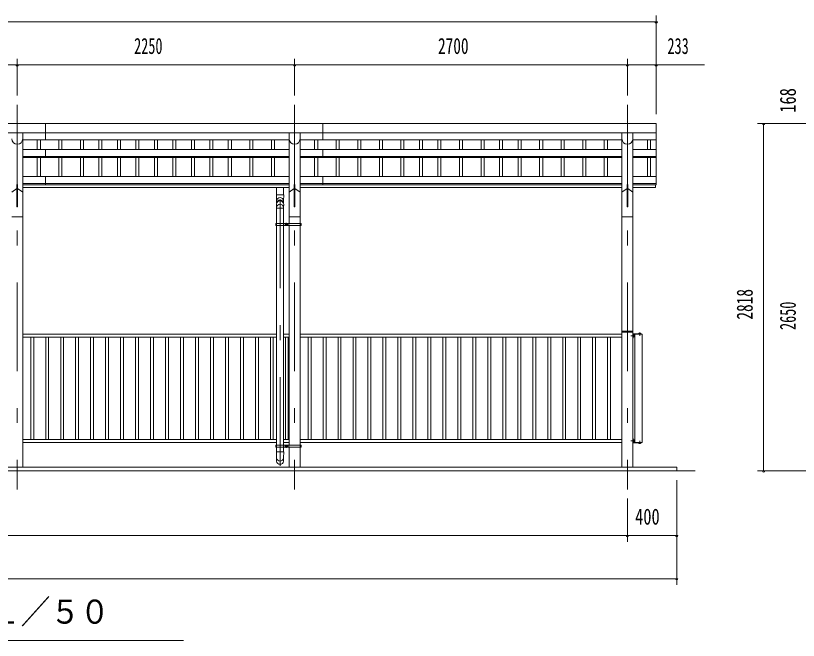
# Model space of a CAD drawing. Units: millimetres, scale not verified. Extents: x -26656 to 26658, y -10500 to 10500.
# Drawn here: x 4023 to 10372, y 420 to 5489 of the extents above; entities that cross this region are included whole.
import ezdxf
from ezdxf.enums import TextEntityAlignment as Align

# ---------------------------------------------------------------- set-up
doc = ezdxf.new("R2010")
doc.units = ezdxf.units.MM
doc.header["$LTSCALE"] = 60
doc.linetypes.add('USER3', pattern=[24, 12, -5, 2, -5])
for name, color, linetype, lineweight in [('0-2_1-05BOLD', 7, 'Continuous', 18), ('0-3_1-25CENTER', 3, 'USER3', 18), ('0-4_1-45THIN', 4, 'Continuous', 18), ('0-5_1-55DIM', 3, 'Continuous', 18)]:
    doc.layers.add(name, color=color, linetype=linetype, lineweight=lineweight)
doc.styles.add('ＭＳ ゴシック', font='')
doc.styles.get('ＭＳ ゴシック').set_extended_font_data('MS Gothic')

msp = doc.modelspace()

# ---------------------------------------------------------------- linework, layer by layer
at = {"layer": '0-2_1-05BOLD'}
for p, q in [((9218.91, 4614.67), (-1447.09, 4614.67)), ((4265.92, 4614.67), (4265.92, 4482.27)), ((6515.92, 4614.67), (6515.92, 4482.27)), ((9218.91, 4614.67), (9218.91, 4115.47)), ((-1447.09, 4537.52), (9218.91, 4537.52)), ((4080.46, 4537.52), (4080.46, 1824.67)), ((6241.36, 4537.52), (6241.36, 3802.67)), ((6330.46, 4537.52), (6330.46, 3802.67)), ((8941.36, 4537.52), (8941.36, 1824.67)), ((9030.46, 4537.52), (9030.46, 1824.67)), ((6241.36, 4482.27), (4080.46, 4482.27)), ((8941.36, 4482.27), (6330.46, 4482.27)), ((9030.46, 4482.27), (9218.91, 4482.27)), ((4080.46, 4402.96), (6241.36, 4402.96)), ((4265.92, 4402.96), (4265.92, 4337.03)), ((6330.46, 4402.96), (8941.36, 4402.96)), ((6515.92, 4402.96), (6515.92, 4337.03)), ((9030.46, 4402.96), (9218.91, 4402.96)), ((4080.46, 4345.26), (6241.36, 4345.26)), ((4080.46, 4337.03), (6241.36, 4337.03)), ((6330.46, 4345.26), (8941.36, 4345.26)), ((6330.46, 4337.03), (8941.36, 4337.03)), ((9030.46, 4345.26), (9218.91, 4345.26)), ((9030.46, 4337.03), (9218.91, 4337.03)), ((6241.36, 4182.45), (4080.46, 4182.45)), ((6241.36, 4127.34), (4080.46, 4127.34)), ((4265.92, 4182.45), (4265.92, 4115.47)), ((8941.36, 4182.45), (6330.46, 4182.45)), ((8941.36, 4127.34), (6330.46, 4127.34)), ((6515.92, 4182.45), (6515.92, 4115.47)), ((9030.46, 4182.45), (9218.91, 4182.45)), ((9030.46, 4127.34), (9218.91, 4127.34)), ((3991.36, 4057.25), (4033.66, 4085.19)), ((4033.66, 4117.89), (4033.66, 3937.25)), ((4038.16, 4117.89), (4033.66, 4117.89)), ((4038.16, 4117.89), (4038.16, 3937.25)), ((4038.16, 4085.19), (4080.46, 4057.25)), ((6241.36, 4115.47), (4080.46, 4115.47)), ((6241.36, 4094.67), (4080.46, 4094.67)), ((6140.41, 4035.05), (6140.41, 4094.67)), ((6195.41, 4035.05), (6195.41, 4094.67)), ((6283.66, 4085.19), (6241.36, 4057.25)), ((6283.66, 4117.89), (6283.66, 3937.25)), ((6283.66, 4117.89), (6288.16, 4117.89)), ((6288.16, 4117.89), (6288.16, 3937.25)), ((6330.46, 4057.25), (6288.16, 4085.19)), ((8941.36, 4115.47), (6330.46, 4115.47)), ((8941.36, 4094.67), (6330.46, 4094.67)), ((8941.36, 4057.25), (8983.66, 4085.19)), ((8988.16, 4117.89), (8988.16, 3937.25)), ((8988.16, 4085.19), (9030.46, 4057.25)), ((9030.46, 4115.47), (9218.91, 4115.47)), ((9030.46, 4094.67), (9213.91, 4094.67)), ((9213.91, 4115.47), (9213.91, 4094.67)), ((6197.41, 4035.05), (6138.41, 4035.05)), ((4038.16, 3937.25), (4033.66, 3937.25)), ((6138.41, 3958.18), (6140.41, 3932.34)), ((6197.4, 3958.31), (6195.41, 3932.34)), ((6283.66, 3937.25), (6288.16, 3937.25)), ((8988.16, 3937.25), (8983.66, 3937.25)), ((6140.41, 3932.34), (6140.41, 3802.67)), ((6140.41, 3925.4), (6195.41, 3925.4)), ((6195.41, 3802.67), (6195.41, 3932.34)), ((4080.46, 3856.67), (3991.36, 3856.67)), ((6241.36, 3856.67), (6330.46, 3856.67)), ((9030.46, 3856.67), (8941.36, 3856.67)), ((6132.71, 3802.67), (6132.71, 3786.67)), ((6338.16, 3802.67), (6132.71, 3802.67)), ((6138.81, 3794.67), (6132.71, 3794.67)), ((6138.81, 3802.67), (6138.81, 3786.67)), ((6140.41, 3786.67), (6140.41, 2002.67)), ((6195.41, 3786.67), (6195.41, 2002.67)), ((6197.01, 3802.67), (6197.01, 3786.67)), ((6218.39, 3788.9), (6213.39, 3791.78)), ((6223.39, 3791.78), (6218.39, 3788.9)), ((6223.39, 3797.56), (6223.39, 3791.78)), ((6239.76, 3802.67), (6239.76, 3786.67)), ((6241.36, 3786.67), (6241.36, 2002.67)), ((6330.46, 3786.67), (6330.46, 2002.67)), ((6332.06, 3802.67), (6332.06, 3786.67)), ((6338.16, 3794.67), (6332.06, 3794.67)), ((8944.36, 2927.67), (9027.46, 2927.67)), ((6140.41, 2904.67), (4080.46, 2904.67)), ((6140.41, 2879.67), (4080.46, 2879.67)), ((6241.36, 2904.67), (6195.41, 2904.67)), ((6241.36, 2879.67), (6195.41, 2879.67)), ((8941.36, 2904.67), (6330.46, 2904.67)), ((8941.36, 2879.67), (6330.46, 2879.67)), ((8941.36, 2919.67), (9030.46, 2919.67)), ((9030.46, 2872.87), (9033.66, 2872.87)), ((9033.66, 2903.67), (9033.66, 2872.87)), ((9035.26, 2898.17), (9033.66, 2898.17)), ((9035.26, 2881.17), (9033.66, 2881.17)), ((9106.66, 2904.67), (9034.66, 2904.67)), ((9035.26, 2898.17), (9035.26, 2881.17)), ((9037.26, 2897.47), (9035.26, 2897.47)), ((9037.26, 2889.67), (9035.26, 2891.67)), ((9035.26, 2889.67), (9037.26, 2887.67)), ((9042.07, 2893.42), (9037.26, 2893.42)), ((9042.07, 2885.92), (9037.26, 2885.92)), ((9042.07, 2882.16), (9037.26, 2882.16)), ((9042.76, 2883.37), (9042.07, 2882.16)), ((9042.76, 2895.97), (9042.76, 2883.37)), ((9046.66, 2024.67), (9046.66, 2904.67)), ((9079.21, 2909.47), (9091.71, 2909.47)), ((9079.21, 2909.47), (9079.21, 2907.87)), ((9080.56, 2913.47), (9079.69, 2912.97)), ((9079.69, 2912.97), (9079.69, 2909.47)), ((9082.57, 2912.97), (9082.57, 2909.47)), ((9088.35, 2912.97), (9088.35, 2909.47)), ((9091.71, 2909.47), (9091.71, 2907.87)), ((9106.66, 2024.67), (9106.66, 2904.67)), ((6140.41, 2049.67), (4080.46, 2049.67)), ((6241.36, 2049.67), (6195.41, 2049.67)), ((8941.36, 2049.67), (6330.46, 2049.67)), ((9030.46, 2056.47), (9033.66, 2056.47)), ((9033.66, 2025.67), (9033.66, 2056.47)), ((9035.26, 2048.17), (9033.66, 2048.17)), ((9035.26, 2031.17), (9035.26, 2048.17)), ((9035.26, 2039.67), (9037.26, 2041.67)), ((9037.26, 2039.67), (9035.26, 2037.67)), ((9037.26, 2031.87), (9035.26, 2031.87)), ((9042.07, 2047.18), (9037.26, 2047.18)), ((9042.07, 2043.42), (9037.26, 2043.42)), ((9042.07, 2035.92), (9037.26, 2035.92)), ((9042.76, 2045.97), (9042.07, 2047.18)), ((9042.76, 2033.37), (9042.76, 2045.97)), ((6140.41, 2024.67), (4080.46, 2024.67)), ((6132.71, 2002.67), (6132.71, 1986.67)), ((6338.16, 2002.67), (6132.71, 2002.67)), ((6138.81, 1994.67), (6132.71, 1994.67)), ((6338.16, 1986.67), (6132.71, 1986.67)), ((6138.81, 2002.67), (6138.81, 1986.67)), ((6140.41, 1986.67), (6140.41, 1949.76)), ((6241.36, 2024.67), (6195.41, 2024.67)), ((6195.41, 1986.67), (6195.41, 1949.76)), ((6197.01, 2002.67), (6197.01, 1986.67)), ((6213.39, 1997.56), (6213.39, 1991.78)), ((6218.39, 1988.9), (6213.39, 1991.78)), ((6223.39, 1991.78), (6218.39, 1988.9)), ((6223.39, 1997.56), (6223.39, 1991.78)), ((6239.76, 2002.67), (6239.76, 1986.67)), ((6241.36, 1986.67), (6241.36, 1824.67)), ((8941.36, 2024.67), (6330.46, 2024.67)), ((6330.46, 1986.67), (6330.46, 1824.67)), ((6332.06, 2002.67), (6332.06, 1986.67)), ((6338.16, 1994.67), (6332.06, 1994.67)), ((6338.16, 2002.67), (6338.16, 1986.67)), ((9035.26, 2031.17), (9033.66, 2031.17)), ((9106.66, 2024.67), (9034.66, 2024.67)), ((9079.21, 2019.87), (9079.21, 2021.47)), ((9079.21, 2019.87), (9091.71, 2019.87)), ((9079.69, 2016.38), (9079.69, 2019.87)), ((9080.56, 2015.87), (9079.69, 2016.38)), ((9082.57, 2016.38), (9082.57, 2019.87)), ((9088.35, 2016.38), (9088.35, 2019.87)), ((9091.71, 2019.87), (9091.71, 2021.47)), ((6197.41, 1949.76), (6138.41, 1949.76)), ((6140.41, 1900.1), (6138.41, 1949.76)), ((6197.41, 1949.76), (6195.41, 1900.1)), ((6140.41, 1874.26), (6140.41, 1900.1)), ((6195.41, 1900.1), (6195.41, 1874.26)), ((9535.91, 1794.67), (-1764.09, 1794.67)), ((9385.91, 1824.67), (9385.91, 1794.67))]:
    msp.add_line(p, q, dxfattribs=at)
for points in [[(8988.16, 4117.89), (8983.66, 4117.89), (8983.66, 3937.25)], [(6140.41, 3967.29), (6140.41, 3985.38), (6138.41, 4035.05)], [(6197.41, 4035.05), (6195.41, 3985.38), (6195.41, 3967.28)], [(6338.16, 3802.67), (6338.16, 3786.67), (6132.71, 3786.67)], [(6223.39, 3797.56), (6218.39, 3800.44), (6213.39, 3797.56), (6213.39, 3791.78)], [(9034.66, 2907.87), (9100.46, 2907.87), (9100.46, 2904.67)], [(9037.26, 2897.47), (9037.26, 2881.87), (9035.26, 2881.87)], [(9042.76, 2895.97), (9042.07, 2897.18), (9037.26, 2897.18)], [(9080.56, 2913.47), (9090.36, 2913.47), (9091.24, 2912.97), (9091.24, 2909.47)], [(9037.26, 2031.87), (9037.26, 2047.47), (9035.26, 2047.47)], [(9042.76, 2033.37), (9042.07, 2032.17), (9037.26, 2032.17)], [(6223.39, 1997.56), (6218.39, 2000.44), (6213.39, 1997.56)], [(9034.66, 2021.47), (9100.46, 2021.47), (9100.46, 2024.67)], [(9080.56, 2015.87), (9090.36, 2015.87), (9091.24, 2016.38), (9091.24, 2019.87)], [(9385.91, 1824.67), (-1614.09, 1824.67), (-1614.09, 1794.67)]]:
    msp.add_lwpolyline(points, dxfattribs=at)
for centre, radius in [((6218.39, 3794.67), 6.25), ((6218.39, 3794.67), 4.9), ((6218.39, 1994.67), 6.25), ((6218.39, 1994.67), 4.9)]:
    msp.add_circle(centre, radius, dxfattribs=at)
for centre, radius, start, end in [((4035.91, 4489.22), 44.55, 180, 0), ((6285.91, 4489.22), 44.55, 180, 0), ((8985.91, 4489.22), 44.55, 180, 0), ((6167.91, 3985.68), 27.55, 3.55867, 176.44133), ((6167.91, 3956.47), 29.55, 3.56303, 176.43697), ((6167.91, 3964.98), 27.55, 3.55867, 176.44133), ((6167.91, 3931.36), 27.55, 3.55867, 176.44133), ((8944.36, 2924.67), 3, 90, 180), ((9027.46, 2924.67), 3, 0, 90), ((9034.66, 2903.67), 4.2, 90, 180), ((9034.66, 2903.67), 1, 90, 180), ((9032.3, 2889.67), 10.46, 338.97459, 21.0237), ((9039.89, 2895.3), 2.88, 319.27318, 360), ((9039.89, 2884.04), 2.88, 0, 40.72682), ((9081.13, 2911.15), 2.32, 51.46857, 90), ((9085.46, 2904.96), 8.51, 70.17088, 109.83133), ((9089.79, 2911.15), 2.32, 90, 128.54623), ((9032.3, 2039.67), 10.46, 338.9763, 21.02541), ((9039.89, 2045.3), 2.88, 319.27318, 360), ((9039.89, 2034.04), 2.88, 0, 40.72682), ((9034.66, 2025.67), 4.2, 180, 270), ((9034.66, 2025.67), 1, 180, 270), ((9081.13, 2018.19), 2.32, 270, 308.53143), ((9085.46, 2024.38), 8.51, 250.16867, 289.82912), ((9089.79, 2018.19), 2.32, 231.45377, 270), ((6167.91, 1901.08), 27.55, 183.55867, 356.44133), ((6167.91, 1875.97), 27.55, 183.56303, 356.43697)]:
    msp.add_arc(centre, radius, start, end, dxfattribs=at)
at = {"layer": '0-3_1-25CENTER'}
for p, q in [((4035.91, 4764.67), (4035.91, 1644.67)), ((6285.91, 4764.67), (6285.91, 1644.67)), ((8985.91, 4764.67), (8985.91, 1644.67)), ((6167.91, 1836.31), (6167.91, 4094.67)), ((6230.89, 3794.67), (6205.89, 3794.67)), ((6218.39, 3807.17), (6218.39, 3782.17)), ((9046.77, 2889.67), (9014.86, 2889.67)), ((9085.46, 2916.38), (9085.46, 2890.19)), ((9046.77, 2039.67), (9014.86, 2039.67)), ((9085.46, 2012.96), (9085.46, 2039.15)), ((6230.89, 1994.67), (6205.89, 1994.67)), ((6218.39, 2007.17), (6218.39, 1982.17))]:
    msp.add_line(p, q, dxfattribs=at)
at = {"layer": '0-4_1-45THIN'}
for p, q in [((4198.42, 4482.27), (4198.42, 4402.96)), ((4223.42, 4482.27), (4223.42, 4402.96)), ((4373.42, 4482.27), (4373.42, 4402.96)), ((4398.42, 4482.27), (4398.42, 4402.96)), ((4548.42, 4482.27), (4548.42, 4402.96)), ((4573.42, 4482.27), (4573.42, 4402.96)), ((4698.42, 4482.27), (4698.42, 4402.96)), ((4723.42, 4482.27), (4723.42, 4402.96)), ((4848.42, 4482.27), (4848.42, 4402.96)), ((4873.42, 4482.27), (4873.42, 4402.96)), ((4998.42, 4482.27), (4998.42, 4402.96)), ((5023.42, 4482.27), (5023.42, 4402.96)), ((5148.42, 4482.27), (5148.42, 4402.96)), ((5173.42, 4482.27), (5173.42, 4402.96)), ((5298.42, 4482.27), (5298.42, 4402.96)), ((5323.42, 4482.27), (5323.42, 4402.96)), ((5448.42, 4482.27), (5448.42, 4402.96)), ((5473.42, 4482.27), (5473.42, 4402.96)), ((5598.42, 4482.27), (5598.42, 4402.96)), ((5623.42, 4482.27), (5623.42, 4402.96)), ((5748.41, 4482.27), (5748.41, 4402.96)), ((5773.42, 4482.27), (5773.42, 4402.96)), ((5923.41, 4482.27), (5923.41, 4402.96)), ((5948.42, 4482.27), (5948.42, 4402.96)), ((6098.42, 4482.27), (6098.42, 4402.96)), ((6123.42, 4482.27), (6123.42, 4402.96)), ((6448.41, 4482.27), (6448.41, 4402.96)), ((6473.42, 4482.27), (6473.42, 4402.96)), ((6623.41, 4482.27), (6623.41, 4402.96)), ((6648.41, 4482.27), (6648.41, 4402.96)), ((6798.41, 4482.27), (6798.41, 4402.96)), ((6823.41, 4482.27), (6823.41, 4402.96)), ((6973.41, 4482.27), (6973.41, 4402.96)), ((6998.41, 4482.27), (6998.41, 4402.96)), ((7148.41, 4482.27), (7148.41, 4402.96)), ((7173.41, 4482.27), (7173.41, 4402.96)), ((7298.41, 4482.27), (7298.41, 4402.96)), ((7323.41, 4482.27), (7323.41, 4402.96)), ((7448.41, 4482.27), (7448.41, 4402.96)), ((7473.41, 4482.27), (7473.41, 4402.96)), ((7623.41, 4482.27), (7623.41, 4402.96)), ((7648.42, 4482.27), (7648.42, 4402.96)), ((7798.41, 4482.27), (7798.41, 4402.96)), ((7823.41, 4482.27), (7823.41, 4402.96)), ((7948.42, 4482.27), (7948.42, 4402.96)), ((7973.42, 4482.27), (7973.42, 4402.96)), ((8098.41, 4482.27), (8098.41, 4402.96)), ((8123.41, 4482.27), (8123.41, 4402.96)), ((8273.42, 4482.27), (8273.42, 4402.96)), ((8298.42, 4482.27), (8298.42, 4402.96)), ((8448.41, 4482.27), (8448.41, 4402.96)), ((8473.42, 4482.27), (8473.42, 4402.96)), ((8623.41, 4482.27), (8623.41, 4402.96)), ((8648.42, 4482.27), (8648.42, 4402.96)), ((8798.41, 4482.27), (8798.41, 4402.96)), ((8823.42, 4482.27), (8823.42, 4402.96)), ((9148.41, 4482.27), (9148.41, 4402.96)), ((9173.41, 4482.27), (9173.41, 4402.96)), ((4198.42, 4337.03), (4198.42, 4182.45)), ((4223.42, 4337.03), (4223.42, 4182.45)), ((4373.42, 4337.03), (4373.42, 4182.45)), ((4398.42, 4337.03), (4398.42, 4182.45)), ((4548.42, 4337.03), (4548.42, 4182.45)), ((4573.42, 4337.03), (4573.42, 4182.45)), ((4698.42, 4337.03), (4698.42, 4182.45)), ((4723.42, 4337.03), (4723.42, 4182.45)), ((4848.42, 4337.03), (4848.42, 4182.45)), ((4873.42, 4337.03), (4873.42, 4182.45)), ((4998.42, 4337.03), (4998.42, 4182.45)), ((5023.42, 4337.03), (5023.42, 4182.45)), ((5148.42, 4337.03), (5148.42, 4182.45)), ((5173.42, 4337.03), (5173.42, 4182.45)), ((5298.42, 4337.03), (5298.42, 4182.45)), ((5323.42, 4337.03), (5323.42, 4182.45)), ((5448.42, 4337.03), (5448.42, 4182.45)), ((5473.42, 4337.03), (5473.42, 4182.45)), ((5598.42, 4337.03), (5598.42, 4182.45)), ((5623.42, 4337.03), (5623.42, 4182.45)), ((5748.41, 4337.03), (5748.41, 4182.45)), ((5773.42, 4337.03), (5773.42, 4182.45)), ((5923.41, 4337.03), (5923.41, 4182.45)), ((5948.42, 4337.03), (5948.42, 4182.45)), ((6098.42, 4337.03), (6098.42, 4182.45)), ((6123.42, 4337.03), (6123.42, 4182.45)), ((6448.41, 4337.03), (6448.41, 4182.45)), ((6473.42, 4337.03), (6473.42, 4182.45)), ((6623.41, 4337.03), (6623.41, 4182.45)), ((6648.41, 4337.03), (6648.41, 4182.45)), ((6798.41, 4337.03), (6798.41, 4182.45)), ((6823.41, 4337.03), (6823.41, 4182.45)), ((6973.41, 4337.03), (6973.41, 4182.45)), ((6998.41, 4337.03), (6998.41, 4182.45)), ((7148.41, 4337.03), (7148.41, 4182.45)), ((7173.41, 4337.03), (7173.41, 4182.45)), ((7298.41, 4337.03), (7298.41, 4182.45)), ((7323.41, 4337.03), (7323.41, 4182.45)), ((7448.41, 4337.03), (7448.41, 4182.45)), ((7473.41, 4337.03), (7473.41, 4182.45)), ((7623.41, 4337.03), (7623.41, 4182.45)), ((7648.42, 4337.03), (7648.42, 4182.45)), ((7798.41, 4337.03), (7798.41, 4182.45)), ((7823.41, 4337.03), (7823.41, 4182.45)), ((7948.42, 4337.03), (7948.42, 4182.45)), ((7973.42, 4337.03), (7973.42, 4182.45)), ((8098.41, 4337.03), (8098.41, 4182.45)), ((8123.41, 4337.03), (8123.41, 4182.45)), ((8273.42, 4337.03), (8273.42, 4182.45)), ((8298.42, 4337.03), (8298.42, 4182.45)), ((8448.41, 4337.03), (8448.41, 4182.45)), ((8473.42, 4337.03), (8473.42, 4182.45)), ((8623.41, 4337.03), (8623.41, 4182.45)), ((8648.42, 4337.03), (8648.42, 4182.45)), ((8798.41, 4337.03), (8798.41, 4182.45)), ((8823.42, 4337.03), (8823.42, 4182.45)), ((9148.41, 4337.03), (9148.41, 4182.45)), ((9173.41, 4337.03), (9173.41, 4182.45)), ((4145.41, 2879.67), (4145.41, 2049.67)), ((4169.41, 2879.67), (4169.41, 2049.67)), ((4266.91, 2879.67), (4266.91, 2049.67)), ((4290.91, 2879.67), (4290.91, 2049.67)), ((4388.41, 2879.67), (4388.41, 2049.67)), ((4412.41, 2879.67), (4412.41, 2049.67)), ((4509.91, 2879.67), (4509.91, 2049.67)), ((4533.91, 2879.67), (4533.91, 2049.67)), ((4631.42, 2879.67), (4631.42, 2049.67)), ((4655.41, 2879.67), (4655.41, 2049.67)), ((4752.91, 2879.67), (4752.91, 2049.67)), ((4776.91, 2879.67), (4776.91, 2049.67)), ((4874.41, 2879.67), (4874.41, 2049.67)), ((4898.41, 2879.67), (4898.41, 2049.67)), ((4995.91, 2879.67), (4995.91, 2049.67)), ((5019.91, 2879.67), (5019.91, 2049.67)), ((5117.41, 2879.67), (5117.41, 2049.67)), ((5141.41, 2879.67), (5141.41, 2049.67)), ((5238.91, 2879.67), (5238.91, 2049.67)), ((5262.91, 2879.67), (5262.91, 2049.67)), ((5360.41, 2879.67), (5360.41, 2049.67)), ((5384.41, 2879.67), (5384.41, 2049.67)), ((5481.91, 2879.67), (5481.91, 2049.67)), ((5505.91, 2879.67), (5505.91, 2049.67)), ((5603.41, 2879.67), (5603.41, 2049.67)), ((5627.41, 2879.67), (5627.41, 2049.67)), ((5724.91, 2879.67), (5724.91, 2049.67)), ((5748.91, 2879.67), (5748.91, 2049.67)), ((5846.41, 2879.67), (5846.41, 2049.67)), ((5870.41, 2879.67), (5870.41, 2049.67)), ((5967.91, 2879.67), (5967.91, 2049.67)), ((5991.91, 2879.67), (5991.91, 2049.67)), ((6089.41, 2879.67), (6089.41, 2049.67)), ((6113.41, 2879.67), (6113.41, 2049.67)), ((6210.91, 2879.67), (6210.91, 2049.67)), ((6234.91, 2879.67), (6234.91, 2049.67)), ((6395.41, 2879.67), (6395.41, 2049.67)), ((6419.41, 2879.67), (6419.41, 2049.67)), ((6516.91, 2879.67), (6516.91, 2049.67)), ((6540.91, 2879.67), (6540.91, 2049.67)), ((6638.41, 2879.67), (6638.41, 2049.67)), ((6662.41, 2879.67), (6662.41, 2049.67)), ((6759.91, 2879.67), (6759.91, 2049.67)), ((6783.91, 2879.67), (6783.91, 2049.67)), ((6881.41, 2879.67), (6881.41, 2049.67)), ((6905.41, 2879.67), (6905.41, 2049.67)), ((7002.91, 2879.67), (7002.91, 2049.67)), ((7026.91, 2879.67), (7026.91, 2049.67)), ((7124.41, 2879.67), (7124.41, 2049.67)), ((7148.41, 2879.67), (7148.41, 2049.67)), ((7245.91, 2879.67), (7245.91, 2049.67)), ((7269.91, 2879.67), (7269.91, 2049.67)), ((7367.41, 2879.67), (7367.41, 2049.67)), ((7391.41, 2879.67), (7391.41, 2049.67)), ((7488.91, 2879.67), (7488.91, 2049.67)), ((7512.91, 2879.67), (7512.91, 2049.67)), ((7610.41, 2879.67), (7610.41, 2049.67)), ((7634.41, 2879.67), (7634.41, 2049.67)), ((7731.91, 2879.67), (7731.91, 2049.67)), ((7755.91, 2879.67), (7755.91, 2049.67)), ((7853.41, 2879.67), (7853.41, 2049.67)), ((7877.41, 2879.67), (7877.41, 2049.67)), ((7974.91, 2879.67), (7974.91, 2049.67)), ((7998.91, 2879.67), (7998.91, 2049.67)), ((8096.41, 2879.67), (8096.41, 2049.67)), ((8120.41, 2879.67), (8120.41, 2049.67)), ((8217.91, 2879.67), (8217.91, 2049.67)), ((8241.91, 2879.67), (8241.91, 2049.67)), ((8339.41, 2879.67), (8339.41, 2049.67)), ((8363.41, 2879.67), (8363.41, 2049.67)), ((8460.91, 2879.67), (8460.91, 2049.67)), ((8484.91, 2879.67), (8484.91, 2049.67)), ((8582.41, 2879.67), (8582.41, 2049.67)), ((8606.41, 2879.67), (8606.41, 2049.67)), ((8703.91, 2879.67), (8703.91, 2049.67)), ((8727.91, 2879.67), (8727.91, 2049.67)), ((8825.41, 2879.67), (8825.41, 2049.67)), ((8849.41, 2879.67), (8849.41, 2049.67))]:
    msp.add_line(p, q, dxfattribs=at)
at = {"layer": '0-5_1-55DIM'}
for p, q in [((9218.91, 4689.67), (9218.91, 5488.67)), ((-1447.09, 5438.67), (9218.91, 5438.67)), ((9228.91, 5438.67), (9208.91, 5438.67)), ((-1839.59, 5088.67), (9611.41, 5088.67)), ((4045.91, 5088.67), (4025.91, 5088.67)), ((4035.91, 4839.67), (4035.91, 5138.67)), ((6295.91, 5088.67), (6275.91, 5088.67)), ((6285.91, 4839.67), (6285.91, 5138.67)), ((8995.91, 5088.67), (8975.91, 5088.67)), ((8985.91, 4839.67), (8985.91, 5138.67)), ((9228.91, 5088.67), (9208.91, 5088.67)), ((10890.91, 4612.67), (10040.92, 4612.67)), ((10100.91, 4612.67), (10080.91, 4612.67)), ((10090.91, 1794.67), (10090.91, 4612.67)), ((10890.91, 1794.67), (10040.92, 1794.67)), ((10100.91, 1794.67), (10080.91, 1794.67)), ((9385.91, 1719.67), (9385.91, 869.67)), ((8985.91, 1569.67), (8985.91, 1219.67)), ((-1614.09, 1269.67), (9385.91, 1269.67)), ((8995.91, 1269.67), (8975.91, 1269.67)), ((9395.91, 1269.67), (9375.91, 1269.67)), ((-1614.09, 919.67), (9385.91, 919.67)), ((9395.91, 919.67), (9375.91, 919.67)), ((2385.91, 419.67), (5385.91, 419.67))]:
    msp.add_line(p, q, dxfattribs=at)
for centre in [(9218.91, 5438.67), (4035.91, 5088.67), (6285.91, 5088.67), (8985.91, 5088.67), (9218.91, 5088.67), (10090.91, 4612.67), (10090.91, 1794.67), (8985.91, 1269.67), (9385.91, 1269.67), (9385.91, 919.67)]:
    msp.add_arc(centre, 10, 180, 0, dxfattribs=at)

# ---------------------------------------------------------------- texts
at = {"layer": '0-5_1-55DIM', "color": 7, "style": 'ＭＳ ゴシック'}
for s, height, width, p in [('2250', 130.2, 0.65, (4984.23, 5138.67)), ('2700', 130.2, 0.7, (7449.31, 5138.67)), ('233', 130.2, 0.65, (9310.74, 5138.67)), ('400', 130.2, 0.75, (9048.29, 1319.67)), ('正面図\u3000Ｓ＝１／５０', 195.4, 0.9, (2385.91, 496.31))]:
    msp.add_text(s, height=height, dxfattribs=dict(at, width=width)).set_placement(p, align=Align.BOTTOM_LEFT)
for s, width, p in [('168', 0.75, (10390.91, 4701.06)), ('2818', 0.7, (10040.91, 3022.4)), ('2650', 0.65, (10390.91, 2938.01))]:
    msp.add_text(s, height=130.2, rotation=90, dxfattribs=dict(at, width=width)).set_placement(p, align=Align.BOTTOM_LEFT)

doc.saveas('drawing.dxf')
